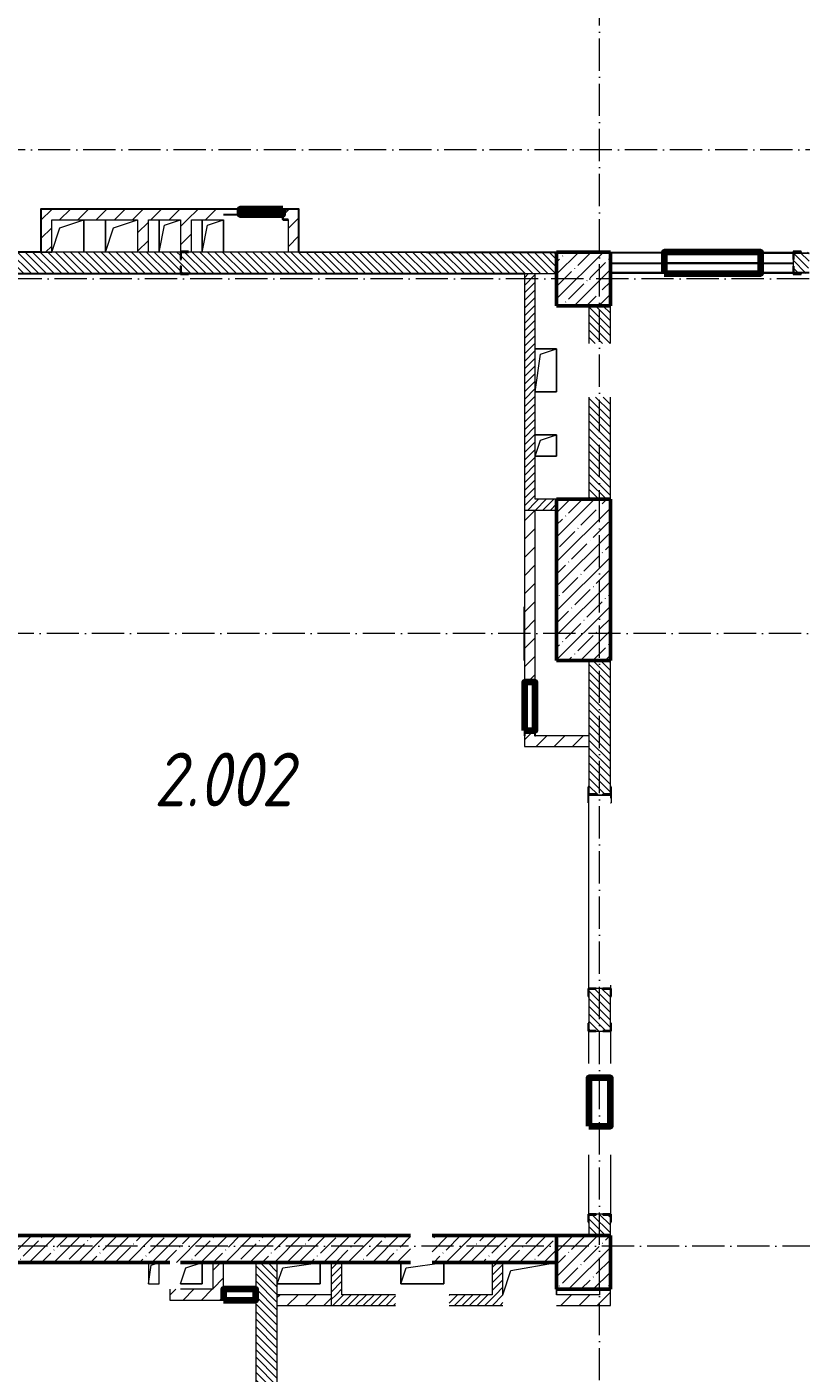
# Model space of a CAD drawing. Header units: millimetres. Extents: x -356862 to 418287, y 0 to 839748.
# Drawn here: x -15472 to -8267, y 525417 to 537942 of the extents above; entities that cross this region are included whole.
import ezdxf

# ---------------------------------------------------------------- set-up
doc = ezdxf.new("R2010")
doc.units = ezdxf.units.MM
doc.linetypes.add('50_200_ШТРИХ_1Т_ш5_п1_п1_', pattern=[700, 500, -100, 0, -100])
for name, color, linetype, lineweight in [('9.7) Заделка 956 шт', 6, 'Continuous', 158), ('A-FLOR-____-OTLN', 7, 'Continuous', 9), ('A-GENM-____-MCUT', 7, 'Continuous', 25), ('A-GENM-____-OTLN', 7, 'Continuous', 9), ('A-GENM-____-OTLN-1', 7, 'Continuous', 25), ('A-GLAZ-____-OTLN', 7, 'Continuous', 9), ('A-WALL-____-MCUT', 7, 'Continuous', 13), ('A-WALL-____-MCUT-1', 7, 'Continuous', 9), ('A-WALL-____-MCUT-2', 7, 'Continuous', 50), ('A-WALL-____-PATT-1', 7, 'Continuous', 9), ('A-WALL-FNSH-MCUT-1', 7, 'Continuous', 9), ('I-WALL-____-OTLN', 7, 'Continuous', 9), ('S-COLS-____-MCUT', 7, 'Continuous', 50), ('S-COLS-____-OTLN', 7, 'Continuous', 9), ('S-GRID-____-OTLN-1', 7, '50_200_ШТРИХ_1Т_ш5_п1_п1_', 9), ('Марки помещений', 7, 'Continuous', 9)]:
    doc.layers.add(name, color=color, linetype=linetype, lineweight=lineweight)
doc.styles.add('ISOCPEUR_I_2', font='isocpeui.ttf', dxfattribs={"width": 0.85, "height": 2.3})
pattern_1 = [(135, (-15591.663, 459015.94), (-35.35534, -35.35534), [])]
pattern_2 = [(45, (-15591.663, 459015.94), (-35.35534, 35.35534), [])]
pattern_3 = [(45, (-15591.66, 459015.94), (-84.85281, 84.85281), [])]

# ---------------------------------------------------------------- blocks, each defined once
blk = doc.blocks.new('BSC_Колонна _Прямоугольная - 500х500-V23-АР1_План отверстий 2 этажа в осях 1-64_Ю-ЯЯ')
at = {"layer": 'S-COLS-____-OTLN'}
h = blk.add_hatch(dxfattribs=at)
h.set_pattern_fill('FP_32', color=256, style=0, pattern_type=2)
h.set_pattern_definition([(45, (-5300, -67431.04), (-114.04925, 114.04925), []), (45, (-5185.95, -67431.04), (-114.04925, 114.04925), [201.613, -40.323, 3.353, -36.97])])
h.paths.add_polyline_path([(-250, -250), (250, -250), (250, 250), (-250, 250)], flags=0)
at = {"layer": 'S-COLS-____-MCUT'}
for p, q in [((250, 250), (-250, 250)), ((-250, 250), (-250, -250)), ((250, -250), (250, 250)), ((-250, -250), (250, -250))]:
    blk.add_line(p, q, dxfattribs=at)
blk = doc.blocks.new('BSC_Колонна _Прямоугольная - 500х500-V26-АР1_План отверстий 2 этажа в осях 1-64_Ю-ЯЯ')
at = {"layer": 'S-COLS-____-OTLN'}
h = blk.add_hatch(dxfattribs=at)
h.set_pattern_fill('FP_35', color=256, style=0, pattern_type=2)
h.set_pattern_definition([(45, (-5300, -76581.04), (-114.04925, 114.04925), []), (45, (-5185.95, -76581.04), (-114.04925, 114.04925), [201.613, -40.323, 3.353, -36.97])])
h.paths.add_polyline_path([(-250, -250), (250, -250), (250, 250), (-250, 250)], flags=0)
at = {"layer": 'S-COLS-____-MCUT'}
for p, q in [((250, 250), (-250, 250)), ((-250, 250), (-250, -250)), ((250, -250), (250, 250)), ((-250, -250), (250, -250))]:
    blk.add_line(p, q, dxfattribs=at)
blk = doc.blocks.new('BSC_Колонна _Прямоугольная - 500х1500-25984399-АР1_План отверстий 2 этажа в осях 1-64_Ю-ЯЯ')
at = {"layer": 'S-COLS-____-OTLN'}
h = blk.add_hatch(dxfattribs=at)
h.set_pattern_fill('FP_161', color=256, style=0, pattern_type=2)
h.set_pattern_definition([(45, (-5300, -73781.04), (-114.04925, 114.04925), []), (45, (-5185.95, -73781.04), (-114.04925, 114.04925), [201.613, -40.323, 3.353, -36.97])])
h.paths.add_polyline_path([(-250, -750), (250, -750), (250, 750), (-250, 750), (-250, -412)], flags=0)
at = {"layer": 'S-COLS-____-MCUT'}
for p, q in [((250, 750), (-250, 750)), ((-250, 750), (-250, -750)), ((250, -750), (250, 750)), ((-250, -750), (250, -750))]:
    blk.add_line(p, q, dxfattribs=at)
blk = doc.blocks.new('Фахверк_СКБ_Уголок - 200_3550-28187522-АР1_План отверстий 2 этажа в осях 1-64_Ю-ЯЯ')
at = {"layer": 'A-GENM-____-MCUT'}
for p, q in [((125, 156), (50, 156)), ((50, 156), (50, 150)), ((50, 150), (119, 150)), ((119, 150), (119, 81)), ((125, 81), (125, 156)), ((119, 81), (125, 81)), ((125, 19), (119, 19)), ((119, 19), (119, -50)), ((125, -56), (125, 19)), ((119, -50), (50, -50)), ((50, -50), (50, -56)), ((50, -56), (125, -56))]:
    blk.add_line(p, q, dxfattribs=at)
blk = doc.blocks.new('Фахверк_СКБ_Уголок - 200_3550_зеркало-28264001-АР1_План отверстий 2 этажа в осях 1-64_Ю-ЯЯ')
at = {"layer": 'A-GENM-____-MCUT'}
for p, q in [((200, 156), (125, 156)), ((125, 156), (125, 81)), ((131, 81), (131, 150)), ((131, 150), (200, 150)), ((200, 150), (200, 156)), ((125, 81), (131, 81)), ((131, 19), (125, 19)), ((125, 19), (125, -56)), ((131, -50), (131, 19)), ((125, -56), (200, -56)), ((200, -50), (131, -50)), ((200, -56), (200, -50))]:
    blk.add_line(p, q, dxfattribs=at)
blk = doc.blocks.new('Фахверк_СКБ_Уголок - 200_3960_зеркало-28268689-АР1_План отверстий 2 этажа в осях 1-64_Ю-ЯЯ')
at = {"layer": 'A-GENM-____-MCUT'}
for p, q in [((200, 156), (125, 156)), ((125, 156), (125, 81)), ((131, 81), (131, 150)), ((131, 150), (200, 150)), ((200, 150), (200, 156)), ((125, 81), (131, 81)), ((131, 19), (125, 19)), ((125, 19), (125, -56)), ((131, -50), (131, 19)), ((125, -56), (200, -56)), ((200, -50), (131, -50)), ((200, -56), (200, -50))]:
    blk.add_line(p, q, dxfattribs=at)
blk = doc.blocks.new('Фахверк_СКБ_Уголок - 200_3960-28268576-АР1_План отверстий 2 этажа в осях 1-64_Ю-ЯЯ')
at = {"layer": 'A-GENM-____-MCUT'}
for p, q in [((200, 156), (125, 156)), ((125, 156), (125, 81)), ((131, 81), (131, 150)), ((131, 150), (200, 150)), ((200, 150), (200, 156)), ((125, 81), (131, 81)), ((131, 19), (125, 19)), ((125, 19), (125, -56)), ((131, -50), (131, 19)), ((125, -56), (200, -56)), ((200, -50), (131, -50)), ((200, -56), (200, -50))]:
    blk.add_line(p, q, dxfattribs=at)
blk = doc.blocks.new('154_Стойка_СКБ_Уголок - СМ-2480_200-28346303-АР1_План отверстий 2 этажа в осях 1-64_Ю-ЯЯ')
at = {"layer": 'A-GENM-____-MCUT'}
for p, q in [((125, 156), (125, 81)), ((200, 156), (125, 156)), ((131, 81), (131, 150)), ((131, 150), (200, 150)), ((200, 150), (200, 156)), ((125, 81), (131, 81)), ((131, 19), (125, 19)), ((125, 19), (125, -56)), ((131, -50), (131, 19)), ((125, -56), (200, -56)), ((200, -50), (131, -50)), ((200, -56), (200, -50))]:
    blk.add_line(p, q, dxfattribs=at)
blk = doc.blocks.new('Стойка_Влож_Полоса боковая - Полоса-V150-АР1_План отверстий 2 этажа в осях 1-64_Ю-ЯЯ')
at = {"layer": 'A-GENM-____-OTLN'}
for p, q in [((-5, 60), (0, 60)), ((-5, -60), (-5, 60)), ((0, 31), (0, -31)), ((0, -60), (-5, -60))]:
    blk.add_line(p, q, dxfattribs=at)
blk = doc.blocks.new('Стойка_Влож_Уголок_Опорный - Уголок-28213941-АР1_План отверстий 2 этажа в осях 1-64_Ю-ЯЯ')
at = {"layer": 'A-GENM-____-OTLN'}
for p, q in [((-212, -6), (-212, 0)), ((0, 0), (0, -6)), ((-212, -75), (-212, -6)), ((-212, -6), (-206, -6)), ((-212, -75), (-206, -75)), ((-6, -6), (0, -6)), ((-6, -75), (0, -75)), ((0, -6), (0, -75))]:
    blk.add_line(p, q, dxfattribs=at)
blk = doc.blocks.new('АР_Перемычка - АР_Перемычка-28444941-АР1_План отверстий 2 этажа в осях 1-64_Ю-ЯЯ')
at = {"layer": 'A-GENM-____-OTLN'}
blk.add_line((-400, -100), (-392, -100), dxfattribs=at)
blk = doc.blocks.new('AR_Отверстие прямоугольное _в плите_ - AR_Отверстие прямоугольное _в плите_-30458127-АР1_План отверстий 2 этажа в осях 1-64_Ю-ЯЯ')
at = {"layer": 'A-GENM-____-OTLN'}
for p, q in [((100, 100), (-100, 100)), ((-100, -100), (-50, 50)), ((-50, 50), (100, 100)), ((100, -100), (100, 100)), ((-100, -100), (100, -100))]:
    blk.add_line(p, q, dxfattribs=at)
blk = doc.blocks.new('AR_Отверстие прямоугольное _в плите_ - AR_Отверстие прямоугольное _в плите_-30229368-АР1_План отверстий 2 этажа в осях 1-64_Ю-ЯЯ')
at = {"layer": 'A-GENM-____-OTLN'}
for p, q in [((100, 200), (-100, 200)), ((-100, -200), (-50, 150)), ((-50, 150), (100, 200)), ((100, -200), (100, 200)), ((-100, -200), (100, -200))]:
    blk.add_line(p, q, dxfattribs=at)
blk = doc.blocks.new('AR_Отверстие прямоугольное _в плите_ - AR_Отверстие прямоугольное _в плите_-V166-АР1_План отверстий 2 этажа в осях 1-64_Ю-ЯЯ')
at = {"layer": 'A-GENM-____-OTLN'}
for p, q in [((-50, 100), (-50, -100)), ((-50, -100), (-25, 75)), ((-25, 75), (50, 100)), ((50, -100), (50, 100)), ((-50, -100), (50, -100))]:
    blk.add_line(p, q, dxfattribs=at)
blk = doc.blocks.new('AR_Отверстие прямоугольное _в плите_ - AR_Отверстие прямоугольное _в плите_-V187-АР1_План отверстий 2 этажа в осях 1-64_Ю-ЯЯ')
at = {"layer": 'A-GENM-____-OTLN'}
for p, q in [((250, 150), (-250, 150)), ((-175, 75), (250, 150)), ((-250, -150), (-175, 75)), ((250, -150), (250, -100))]:
    blk.add_line(p, q, dxfattribs=at)
blk = doc.blocks.new('AR_Отверстие прямоугольное _в плите_ - AR_Отверстие прямоугольное _в плите_-30512088-АР1_План отверстий 2 этажа в осях 1-64_Ю-ЯЯ')
at = {"layer": 'A-GENM-____-OTLN'}
for p, q in [((-100, 150), (-100, -150)), ((-50, 100), (100, 150)), ((-100, -150), (-50, 100))]:
    blk.add_line(p, q, dxfattribs=at)
blk = doc.blocks.new('AR_Отверстие прямоугольное _в плите_ - AR_Отверстие прямоугольное _в плите_-V189-АР1_План отверстий 2 этажа в осях 1-64_Ю-ЯЯ')
at = {"layer": 'A-GENM-____-OTLN'}
for p, q in [((-100, 150), (-100, -150)), ((-50, 100), (100, 150)), ((100, -150), (100, 150)), ((-100, -150), (-50, 100))]:
    blk.add_line(p, q, dxfattribs=at)
blk = doc.blocks.new('AR_Отверстие прямоугольное _в плите_ - AR_Отверстие прямоугольное _в плите_-V190-АР1_План отверстий 2 этажа в осях 1-64_Ю-ЯЯ')
at = {"layer": 'A-GENM-____-OTLN'}
for p, q in [((-150, 150), (-150, -150)), ((-75, 75), (150, 150)), ((-150, -150), (-75, 75))]:
    blk.add_line(p, q, dxfattribs=at)
blk = doc.blocks.new('AR_Отверстие прямоугольное _в плите_ - AR_Отверстие прямоугольное _в плите_-V191-АР1_План отверстий 2 этажа в осях 1-64_Ю-ЯЯ')
at = {"layer": 'A-GENM-____-OTLN'}
for p, q in [((-75, 75), (150, 150)), ((150, -150), (150, 150)), ((-150, -150), (-75, 75))]:
    blk.add_line(p, q, dxfattribs=at)
blk = doc.blocks.new('AR_Отверстие прямоугольное _в плите_ - AR_Отверстие прямоугольное _в плите_-V192-АР1_План отверстий 2 этажа в осях 1-64_Ю-ЯЯ')
at = {"layer": 'A-GENM-____-OTLN'}
for p, q in [((-100, -100), (-50, 50)), ((-50, 50), (100, 100)), ((100, -100), (100, 100)), ((-100, -100), (100, -100))]:
    blk.add_line(p, q, dxfattribs=at)
blk = doc.blocks.new('AR_Отверстие прямоугольное _в плите_ - AR_Отверстие прямоугольное _в плите_-30459223-АР1_План отверстий 2 этажа в осях 1-64_Ю-ЯЯ')
at = {"layer": 'A-GENM-____-OTLN'}
for p, q in [((-200, -100), (-150, 50)), ((-150, 50), (200, 100)), ((200, -100), (200, 100)), ((-200, -100), (200, -100))]:
    blk.add_line(p, q, dxfattribs=at)
blk = doc.blocks.new('AR_Отверстие прямоугольное _в плите_ - AR_Отверстие прямоугольное _в плите_-V202-АР1_План отверстий 2 этажа в осях 1-64_Ю-ЯЯ')
at = {"layer": 'A-GENM-____-OTLN'}
for p, q in [((-200, 100), (-200, -100)), ((-200, -100), (-150, 50)), ((-150, 50), (200, 100)), ((200, -100), (200, 100)), ((-200, -100), (200, -100))]:
    blk.add_line(p, q, dxfattribs=at)
blk = doc.blocks.new('154_Фахверк_СКБ_Швеллер - Тип_100_3960_зеркало-36793856-АР1_План отверстий 2 этажа в осях 1-64_Ю-ЯЯ')
at = {"layer": 'A-GENM-____-MCUT'}
for p, q in [((175, 50), (125, 50)), ((125, 50), (125, -50)), ((128, 47), (175, 47)), ((128, -47), (128, 47)), ((175, 47), (175, 50)), ((125, -50), (175, -50)), ((175, -47), (128, -47)), ((175, -50), (175, -47))]:
    blk.add_line(p, q, dxfattribs=at)
blk = doc.blocks.new('2этаж')
at = {"layer": 'S-GRID-____-OTLN-1', "color": 251, "ltscale": 0.6, "true_color": 0x636466}
for p, q in [((-10141.7, 511907.5), (-10141.7, 549908.8)), ((31562.9, 536797), (-20260.4, 536797)), ((17013.3, 535597), (-20260.4, 535597)), ((8958.3, 532297), (-20260.4, 532297)), ((88482.7, 526597), (-20260.4, 526597))]:
    blk.add_line(p, q, dxfattribs=at)

msp = doc.modelspace()

# ---------------------------------------------------------------- hatches: boundary and pattern name
at = {"layer": 'A-WALL-____-PATT-1'}
h = msp.add_hatch(dxfattribs=at)
h.set_pattern_fill('FP_4', color=256, style=0, pattern_type=2)
h.set_pattern_definition(pattern_3)
h.paths.add_polyline_path([(-15241.6634, 535846.983), (-15241.6634, 536246.983), (-15341.6634, 536246.983), (-15341.6634, 535846.983)], flags=0)
h = msp.add_hatch(dxfattribs=at)
h.set_pattern_fill('FP_4', color=256, style=0, pattern_type=2)
h.set_pattern_definition(pattern_3)
h.paths.add_polyline_path([(-13941.6634, 536146.983), (-13641.6634, 536146.983), (-13641.6634, 536246.983), (-15241.6634, 536246.983), (-15241.6634, 536146.983), (-14041.6634, 536146.983)], flags=0)
h.paths.add_polyline_path([(-13088.6634, 536149.983), (-13041.6634, 536149.983), (-13041.6634, 536243.983), (-13088.6634, 536243.983), (-13088.6634, 536241.7607)], flags=0)
h = msp.add_hatch(dxfattribs=at)
h.set_pattern_fill('FP_4', color=256, style=0, pattern_type=2)
h.set_pattern_definition(pattern_3)
h.paths.add_polyline_path([(-13041.6634, 535846.983), (-12941.6634, 535846.983), (-12941.6634, 536246.983), (-13041.6634, 536246.983), (-13041.6634, 536146.983)], flags=0)
h = msp.add_hatch(dxfattribs=at)
h.set_pattern_fill('FP_4', color=256, style=0, pattern_type=2)
h.set_pattern_definition(pattern_3)
h.paths.add_polyline_path([(-14341.6634, 535846.983), (-14341.6634, 536146.983), (-14441.6634, 536146.983), (-14441.6634, 535846.983)], flags=0)
h = msp.add_hatch(dxfattribs=at)
h.set_pattern_fill('FP_4', color=256, style=0, pattern_type=2)
h.set_pattern_definition(pattern_3)
h.paths.add_polyline_path([(-13966.6634, 535846.983), (-13941.6634, 535846.983), (-13941.6634, 536146.983), (-14041.6634, 536146.983), (-14041.6634, 535852.983), (-13966.6634, 535852.983)], flags=0)
h = msp.add_hatch(dxfattribs=at)
h.set_pattern_fill('FP_6', color=256, style=0, pattern_type=2)
h.set_pattern_definition(pattern_1)
h.paths.add_polyline_path([(-10541.6634, 535646.983), (-10541.6634, 535846.983), (-14035.6634, 535846.983), (-14035.6634, 535777.983), (-14041.6634, 535777.983), (-14041.6634, 535846.983), (-17541.6634, 535846.983), (-17541.6634, 535646.983), (-14041.6634, 535646.983), (-14041.6634, 535715.983), (-14035.6634, 535715.983), (-14035.6634, 535646.983), (-12071.8431, 535646.983)], flags=0)
h = msp.add_hatch(dxfattribs=at)
h.set_pattern_fill('FP_6', color=256, style=0, pattern_type=2)
h.set_pattern_definition(pattern_1)
h.paths.add_polyline_path([(-8197.6634, 535646.983), (-8197.6634, 535721.983), (-8191.6634, 535721.983), (-8191.6634, 535846.983), (-8335.6634, 535846.983), (-8335.6634, 535777.983), (-8341.6634, 535777.983), (-8341.6634, 535715.983), (-8335.6634, 535715.983), (-8335.6634, 535646.983), (-8266.6634, 535646.983)], flags=0)
h = msp.add_hatch(dxfattribs=at)
h.set_pattern_fill('FP_5', color=256, style=0, pattern_type=2)
h.set_pattern_definition(pattern_2)
h.paths.add_polyline_path([(-10741.6634, 533446.983), (-10741.6634, 535646.983), (-10841.6634, 535646.983), (-10841.6634, 533446.983)], flags=0)
h = msp.add_hatch(dxfattribs=at)
h.set_pattern_fill('FP_6', color=256, style=0, pattern_type=2)
h.set_pattern_definition(pattern_1)
h.paths.add_polyline_path([(-10241.6634, 533546.983), (-10041.6634, 533546.983), (-10041.6634, 534496.983), (-10241.6634, 534496.983)], flags=0)
h.paths.add_polyline_path([(-10241.6634, 534996.983), (-10041.6634, 534996.983), (-10041.6634, 535346.983), (-10241.6634, 535346.983)], flags=0)
h = msp.add_hatch(dxfattribs=at)
h.set_pattern_fill('FP_5', color=256, style=0, pattern_type=2)
h.set_pattern_definition(pattern_2)
h.paths.add_polyline_path([(-10541.6634, 533446.983), (-10541.6634, 533546.983), (-10741.6634, 533546.983), (-10741.6634, 533446.983)], flags=0)
h = msp.add_hatch(dxfattribs=at)
h.set_pattern_fill('FP_4', color=256, style=0, pattern_type=2)
h.set_pattern_definition(pattern_3)
h.paths.add_polyline_path([(-10744.6634, 531346.983), (-10744.6634, 531393.983), (-10838.6634, 531393.983), (-10838.6634, 531346.983), (-10791.6634, 531346.983)], flags=0)
h.paths.add_polyline_path([(-10741.6634, 531846.983), (-10741.6634, 533446.983), (-10841.6634, 533446.983), (-10841.6634, 531846.983)], flags=0)
h = msp.add_hatch(dxfattribs=at)
h.set_pattern_fill('FP_6', color=256, style=0, pattern_type=2)
h.set_pattern_definition(pattern_1)
h.paths.add_polyline_path([(-10041.6634, 526696.983), (-10041.6634, 526890.983), (-10110.6634, 526890.983), (-10110.6634, 526896.983), (-10172.6634, 526896.983), (-10172.6634, 526890.983), (-10241.6634, 526890.983), (-10241.6634, 526696.983), (-10047.6634, 526696.983)], flags=0)
h.paths.add_polyline_path([(-10172.6634, 528596.983), (-10110.6634, 528596.983), (-10110.6634, 528602.983), (-10041.6634, 528602.983), (-10041.6634, 528990.983), (-10110.6634, 528990.983), (-10110.6634, 528996.983), (-10172.6634, 528996.983), (-10172.6634, 528990.983), (-10241.6634, 528990.983), (-10241.6634, 528602.983), (-10172.6634, 528602.983)], flags=0)
h.paths.add_polyline_path([(-10110.6634, 530796.983), (-10110.6634, 530802.983), (-10041.6634, 530802.983), (-10041.6634, 532046.983), (-10241.6634, 532046.983), (-10241.6634, 530802.983), (-10172.6634, 530802.983), (-10172.6634, 530796.983)], flags=0)
h = msp.add_hatch(dxfattribs=at)
h.set_pattern_fill('FP_4', color=256, style=0, pattern_type=2)
h.set_pattern_definition(pattern_3)
h.paths.add_polyline_path([(-10741.6634, 531246.983), (-10241.6634, 531246.983), (-10241.6634, 531346.983), (-10841.6634, 531346.983), (-10841.6634, 531246.983), (-10744.6634, 531246.983)], flags=0)
h = msp.add_hatch(dxfattribs=at)
h.set_pattern_fill('FP_13', color=256, style=0, pattern_type=2)
h.set_pattern_definition([(45, (-15591.66, 459015.94), (-114.04925, 114.04925), []), (45, (-15477.61, 459015.94), (-114.04925, 114.04925), [201.612, -40.322, 3.353, -36.97])])
h.paths.add_polyline_path([(-10541.6634, 526446.983), (-10541.6634, 526696.983), (-11701.6634, 526696.983), (-11701.6634, 526446.983)], flags=0)
h.paths.add_polyline_path([(-11901.6634, 526446.983), (-11901.6634, 526696.983), (-17541.6634, 526696.983), (-17541.6634, 526446.983), (-12071.8431, 526446.983)], flags=0)
h = msp.add_hatch(dxfattribs=at)
h.set_pattern_fill('FP_4', color=256, style=0, pattern_type=2)
h.set_pattern_definition(pattern_3)
h.paths.add_polyline_path([(-13641.6634, 526196.983), (-13641.6634, 526446.983), (-13741.6634, 526446.983), (-13741.6634, 526196.983)], flags=0)
h = msp.add_hatch(dxfattribs=at)
h.set_pattern_fill('FP_6', color=256, style=0, pattern_type=2)
h.set_pattern_definition(pattern_1)
h.paths.add_polyline_path([(-13141.6634, 521046.983), (-13141.6634, 523490.983), (-13210.6634, 523490.983), (-13210.6634, 523496.983), (-13272.6634, 523496.983), (-13272.6634, 523490.983), (-13341.6634, 523490.983), (-13341.6634, 521046.983)], flags=0)
h.paths.add_polyline_path([(-13210.6634, 524646.983), (-13210.6634, 524652.983), (-13141.6634, 524652.983), (-13141.6634, 526446.983), (-13341.6634, 526446.983), (-13341.6634, 524652.983), (-13272.6634, 524652.983), (-13272.6634, 524646.983)], flags=0)
h = msp.add_hatch(dxfattribs=at)
h.set_pattern_fill('FP_5', color=256, style=0, pattern_type=2)
h.set_pattern_definition(pattern_2)
h.paths.add_polyline_path([(-12541.6634, 526146.983), (-12541.6634, 526446.983), (-12641.6634, 526446.983), (-12641.6634, 526146.983)], flags=0)
h = msp.add_hatch(dxfattribs=at)
h.set_pattern_fill('FP_5', color=256, style=0, pattern_type=2)
h.set_pattern_definition(pattern_2)
h.paths.add_polyline_path([(-11041.6634, 526146.983), (-11041.6634, 526446.983), (-11141.6634, 526446.983), (-11141.6634, 526146.983)], flags=0)
h = msp.add_hatch(dxfattribs=at)
h.set_pattern_fill('FP_4', color=256, style=0, pattern_type=2)
h.set_pattern_definition(pattern_3)
h.paths.add_polyline_path([(-14041.6634, 526096.983), (-14041.6634, 526196.983), (-14141.6634, 526196.983), (-14141.6634, 526096.983)], flags=0)
h = msp.add_hatch(dxfattribs=at)
h.set_pattern_fill('FP_4', color=256, style=0, pattern_type=2)
h.set_pattern_definition(pattern_3)
h.paths.add_polyline_path([(-13641.6634, 526096.983), (-13641.6634, 526196.983), (-14041.6634, 526196.983), (-14041.6634, 526096.983), (-13839.3438, 526096.983)], flags=0)
h = msp.add_hatch(dxfattribs=at)
h.set_pattern_fill('FP_4', color=256, style=0, pattern_type=2)
h.set_pattern_definition(pattern_3)
h.paths.add_polyline_path([(-12641.6634, 526046.983), (-12641.6634, 526146.983), (-13141.6634, 526146.983), (-13141.6634, 526046.983)], flags=0)
h = msp.add_hatch(dxfattribs=at)
h.set_pattern_fill('FP_5', color=256, style=0, pattern_type=2)
h.set_pattern_definition(pattern_2)
h.paths.add_polyline_path([(-12071.8431, 526046.983), (-12041.6634, 526046.983), (-12041.6634, 526146.983), (-12641.6634, 526146.983), (-12641.6634, 526046.983)], flags=0)
h.paths.add_polyline_path([(-11541.6634, 526046.983), (-11041.6634, 526046.983), (-11041.6634, 526146.983), (-11541.6634, 526146.983), (-11541.6634, 526080.3163)], flags=0)
h = msp.add_hatch(dxfattribs=at)
h.set_pattern_fill('FP_4', color=256, style=0, pattern_type=2)
h.set_pattern_definition(pattern_3)
h.paths.add_polyline_path([(-10541.6634, 526046.983), (-10141.6634, 526046.983), (-10141.6634, 526146.983), (-10541.6634, 526146.983)], flags=0)
h = msp.add_hatch(dxfattribs=at)
h.set_pattern_fill('FP_4', color=256, style=0, pattern_type=2)
h.set_pattern_definition(pattern_3)
h.paths.add_polyline_path([(-10041.6634, 526046.983), (-10041.6634, 526196.983), (-10141.6634, 526196.983), (-10141.6634, 526046.983)], flags=0)

# ---------------------------------------------------------------- linework, layer by layer
for points in [[(-8191.6634, 535834.483), (-12941.6634, 535846.983), (-12941.6634, 536246.983), (-15341.6634, 536246.983), (-15341.6634, 535846.983), (-17541.6634, 535846.983)], [(-13641.6634, 536196.983), (-13088.6634, 536196.983)], [(-10541.6634, 535846.983), (-10041.6634, 535846.983)], [(-10041.6634, 535742.3035), (-8335.6634, 535742.3035)], [(-9541.6634, 535746.983), (-8641.6634, 535746.983)], [(-17541.6634, 535646.983), (-10841.6634, 535646.983)], [(-8191.6634, 535652.983), (-10041.6634, 535652.983)], [(-10841.6634, 532046.983), (-10841.6634, 532546.983)]]:
    msp.add_lwpolyline(points)
at = {"layer": '9.7) Заделка 956 шт'}
for points in [[(-13091.6634, 536246.983), (-13490.1303, 536246.983), (-13490.1303, 536196.983), (-13091.6634, 536196.983)], [(-9541.6634, 535646.983), (-8641.6634, 535646.983), (-8641.6634, 535846.983), (-9541.6634, 535846.983)], [(-10841.6634, 531396.983), (-10741.6634, 531396.983), (-10741.6634, 531846.983), (-10841.6634, 531846.983)], [(-10241.8888, 527715.5745), (-10041.6634, 527715.5745), (-10041.6634, 528165.5745), (-10241.8888, 528165.5745)], [(-13641.6634, 526096.983), (-13341.6634, 526096.983), (-13341.6634, 526196.983), (-13641.6634, 526196.983)]]:
    msp.add_lwpolyline(points, close=True, dxfattribs=at)
at = {"layer": 'A-FLOR-____-OTLN'}
for p, q in [((-14941.6634, 536146.983), (-14941.6634, 535846.983)), ((-14741.6634, 535846.983), (-14741.6634, 536146.983)), ((-14241.6634, 535846.983), (-14241.6634, 536146.983)), ((-13841.6634, 535846.983), (-13841.6634, 536146.983)), ((-13641.6634, 536146.983), (-13641.6634, 535846.983)), ((-10741.6634, 534946.983), (-10541.6634, 534946.983)), ((-10541.6634, 534946.983), (-10541.6634, 534546.983)), ((-10541.6634, 534546.983), (-10741.6634, 534546.983)), ((-10741.6634, 534146.983), (-10541.6634, 534146.983)), ((-10541.6634, 534146.983), (-10541.6634, 533946.983)), ((-10541.6634, 533946.983), (-10741.6634, 533946.983)), ((-13841.6634, 526446.983), (-13841.6634, 526246.983)), ((-12741.6634, 526446.983), (-12741.6634, 526246.983)), ((-11991.6634, 526246.983), (-11991.6634, 526446.983)), ((-11591.6634, 526446.983), (-11591.6634, 526246.983)), ((-11041.6634, 526446.6355), (-10541.6634, 526446.6355)), ((-13841.6634, 526246.983), (-14041.6634, 526246.983)), ((-12741.6634, 526246.983), (-13141.6634, 526246.983)), ((-11591.6634, 526246.983), (-11991.6634, 526246.983)), ((-10541.6634, 526196.983), (-10541.6634, 526146.983))]:
    msp.add_line(p, q, dxfattribs=at)
at = {"layer": 'A-GLAZ-____-OTLN'}
msp.add_lwpolyline([(-13091.6634, 536246.983), (-13490.1303, 536246.983), (-13490.1303, 536196.983), (-13091.6634, 536196.983)], close=True, dxfattribs=at)
at = {"layer": 'A-WALL-____-MCUT'}
for p, q in [((-14041.6634, 535846.983), (-17541.6634, 535846.983)), ((-10541.6634, 535846.983), (-13966.6634, 535846.983)), ((-8341.6634, 535777.983), (-8341.6634, 535715.983)), ((-17541.6634, 535646.983), (-14041.6634, 535646.983)), ((-13966.6634, 535646.983), (-10541.6634, 535646.983)), ((-10241.6634, 535346.983), (-10241.6634, 534996.983)), ((-10041.6634, 534996.983), (-10041.6634, 535346.983)), ((-10241.6634, 534496.983), (-10241.6634, 533546.983)), ((-10041.6634, 533546.983), (-10041.6634, 534496.983)), ((-10241.6634, 532046.983), (-10241.6634, 530871.983)), ((-10041.6634, 530871.983), (-10041.6634, 532046.983)), ((-10241.6634, 528921.983), (-10241.6634, 528671.983)), ((-10110.6634, 528996.983), (-10172.6634, 528996.983)), ((-10041.6634, 528671.983), (-10041.6634, 528921.983)), ((-10172.6634, 528596.983), (-10110.6634, 528596.983)), ((-10110.6634, 526896.983), (-10172.6634, 526896.983)), ((-10241.6634, 526821.983), (-10241.6634, 526696.983)), ((-10041.6634, 526696.983), (-10041.6634, 526821.983)), ((-13341.6634, 526446.983), (-13341.6634, 526196.983)), ((-13141.6634, 524721.983), (-13141.6634, 526446.983)), ((-13341.6634, 526096.983), (-13341.6634, 524721.983))]:
    msp.add_line(p, q, dxfattribs=at)
at = {"layer": 'A-WALL-____-MCUT-1'}
msp.add_line((-10841.6634, 533446.983), (-10741.6634, 533446.983), dxfattribs=at)
at = {"layer": 'A-WALL-____-MCUT-2'}
for p, q in [((-11901.6634, 526696.983), (-17541.6634, 526696.983)), ((-10541.6634, 526696.983), (-11701.6634, 526696.983)), ((-17541.6634, 526446.983), (-14141.6634, 526446.983)), ((-14041.6634, 526446.983), (-11901.6634, 526446.983)), ((-11701.6634, 526446.983), (-10541.6634, 526446.983))]:
    msp.add_line(p, q, dxfattribs=at)
at = {"layer": 'A-WALL-FNSH-MCUT-1'}
for p, q in [((-15341.6634, 536246.983), (-15341.6634, 535846.983)), ((-13641.6634, 536246.983), (-15341.6634, 536246.983)), ((-12941.6634, 536246.983), (-13041.6634, 536246.983)), ((-12941.6634, 535846.983), (-12941.6634, 536246.983)), ((-15241.6634, 535846.983), (-15241.6634, 536146.983)), ((-15241.6634, 536146.983), (-14441.6634, 536146.983)), ((-14441.6634, 536146.983), (-14441.6634, 535846.983)), ((-14341.6634, 536146.983), (-14041.6634, 536146.983)), ((-14341.6634, 535846.983), (-14341.6634, 536146.983)), ((-14041.6634, 536146.983), (-14041.6634, 535852.983)), ((-13941.6634, 536146.983), (-13641.6634, 536146.983)), ((-13941.6634, 535846.983), (-13941.6634, 536146.983)), ((-13041.6634, 536146.983), (-13041.6634, 535846.983)), ((-15341.6634, 535846.983), (-15241.6634, 535846.983)), ((-10841.6634, 535646.983), (-10841.6634, 531846.983)), ((-10741.6634, 533546.983), (-10741.6634, 535646.983)), ((-10541.6634, 533546.983), (-10741.6634, 533546.983)), ((-10741.6634, 533446.983), (-10541.6634, 533446.983)), ((-10741.6634, 531846.983), (-10741.6634, 533446.983)), ((-10841.6634, 531346.983), (-10841.6634, 531246.983)), ((-10241.6634, 531346.983), (-10741.6634, 531346.983)), ((-10841.6634, 531246.983), (-10241.6634, 531246.983)), ((-13741.6634, 526446.983), (-13741.6634, 526196.983)), ((-13641.6634, 526196.983), (-13641.6634, 526446.983)), ((-12641.6634, 526446.983), (-12641.6634, 526046.983)), ((-12541.6634, 526146.983), (-12541.6634, 526446.983)), ((-11141.6634, 526446.983), (-11141.6634, 526146.983)), ((-11041.6634, 526146.983), (-11041.6634, 526446.983)), ((-14141.6634, 526196.983), (-14141.6634, 526096.983)), ((-13741.6634, 526196.983), (-14041.6634, 526196.983)), ((-12641.6634, 526146.983), (-13141.6634, 526146.983)), ((-12041.6634, 526146.983), (-12541.6634, 526146.983)), ((-11141.6634, 526146.983), (-11541.6634, 526146.983)), ((-10141.6634, 526146.983), (-10541.6634, 526146.983)), ((-10141.6634, 526196.983), (-10141.6634, 526146.983)), ((-10041.6634, 526046.983), (-10041.6634, 526196.983)), ((-14141.6634, 526096.983), (-13641.6634, 526096.983)), ((-13141.6634, 526046.983), (-12041.6634, 526046.983)), ((-11541.6634, 526046.983), (-11041.6634, 526046.983)), ((-10541.6634, 526046.983), (-10041.6634, 526046.983))]:
    msp.add_line(p, q, dxfattribs=at)
at = {"layer": 'I-WALL-____-OTLN'}
for p, q in [((-10041.6634, 535846.983), (-9541.6634, 535846.983)), ((-8641.6634, 535846.983), (-8341.6634, 535846.983)), ((-9541.6634, 535646.983), (-10041.6634, 535646.983)), ((-8341.6634, 535646.983), (-8641.6634, 535646.983)), ((-10241.6634, 528996.983), (-10241.6634, 530796.983)), ((-10041.6634, 530796.983), (-10041.6634, 530766.983)), ((-10041.6634, 529026.983), (-10041.6634, 528996.983)), ((-10241.6634, 528296.983), (-10241.6634, 528596.983)), ((-10041.6634, 528596.983), (-10041.6634, 528296.983)), ((-10241.6634, 526896.983), (-10241.6634, 527446.983)), ((-10041.6634, 527446.983), (-10041.6634, 526896.983))]:
    msp.add_line(p, q, dxfattribs=at)
at = {"layer": 'S-GRID-____-OTLN-1', "color": 251, "ltscale": 0.6, "true_color": 0x636466}
for p, q in [((-10141.6634, 511907.5288), (-10141.6634, 549908.7924)), ((-10141.6634, 511907.5288), (-10141.6634, 549908.7924)), ((31562.9344, 536796.983), (-20260.4336, 536796.983)), ((31562.9344, 536796.983), (-20260.4336, 536796.983)), ((17013.3366, 535596.983), (-20260.4336, 535596.983)), ((17013.3366, 535596.983), (-20260.4336, 535596.983)), ((8958.3366, 532296.983), (-20260.4336, 532296.983)), ((8958.3366, 532296.983), (-20260.4336, 532296.983)), ((88482.7432, 526596.983), (-20260.4336, 526596.983)), ((88482.7432, 526596.983), (-20260.4336, 526596.983))]:
    msp.add_line(p, q, dxfattribs=at)

# ---------------------------------------------------------------- block references
at = {"color": 18, "true_color": 0x000000}
msp.add_blockref('2этаж', (0, 0), dxfattribs=at)
at = {"layer": 'A-GENM-____-OTLN'}
for name, p in [('AR_Отверстие прямоугольное _в плите_ - AR_Отверстие прямоугольное _в плите_-V191-АР1_План отверстий 2 этажа в осях 1-64_Ю-ЯЯ', (-15091.6634, 535996.983)), ('AR_Отверстие прямоугольное _в плите_ - AR_Отверстие прямоугольное _в плите_-V190-АР1_План отверстий 2 этажа в осях 1-64_Ю-ЯЯ', (-14591.6634, 535996.983)), ('AR_Отверстие прямоугольное _в плите_ - AR_Отверстие прямоугольное _в плите_-30512088-АР1_План отверстий 2 этажа в осях 1-64_Ю-ЯЯ', (-14141.6634, 535996.983)), ('AR_Отверстие прямоугольное _в плите_ - AR_Отверстие прямоугольное _в плите_-V189-АР1_План отверстий 2 этажа в осях 1-64_Ю-ЯЯ', (-13741.6634, 535996.983)), ('AR_Отверстие прямоугольное _в плите_ - AR_Отверстие прямоугольное _в плите_-30229368-АР1_План отверстий 2 этажа в осях 1-64_Ю-ЯЯ', (-10641.6634, 534746.983)), ('AR_Отверстие прямоугольное _в плите_ - AR_Отверстие прямоугольное _в плите_-30458127-АР1_План отверстий 2 этажа в осях 1-64_Ю-ЯЯ', (-10641.6634, 534046.983)), ('Стойка_Влож_Уголок_Опорный - Уголок-28213941-АР1_План отверстий 2 этажа в осях 1-64_Ю-ЯЯ', (-10035.6634, 530796.983)), ('AR_Отверстие прямоугольное _в плите_ - AR_Отверстие прямоугольное _в плите_-V166-АР1_План отверстий 2 этажа в осях 1-64_Ю-ЯЯ', (-14290.5781, 526346.983)), ('AR_Отверстие прямоугольное _в плите_ - AR_Отверстие прямоугольное _в плите_-V192-АР1_План отверстий 2 этажа в осях 1-64_Ю-ЯЯ', (-13941.6634, 526346.983)), ('AR_Отверстие прямоугольное _в плите_ - AR_Отверстие прямоугольное _в плите_-30459223-АР1_План отверстий 2 этажа в осях 1-64_Ю-ЯЯ', (-12941.6634, 526346.983)), ('AR_Отверстие прямоугольное _в плите_ - AR_Отверстие прямоугольное _в плите_-V202-АР1_План отверстий 2 этажа в осях 1-64_Ю-ЯЯ', (-11791.6634, 526346.983)), ('AR_Отверстие прямоугольное _в плите_ - AR_Отверстие прямоугольное _в плите_-V187-АР1_План отверстий 2 этажа в осях 1-64_Ю-ЯЯ', (-10791.6634, 526296.6355))]:
    msp.add_blockref(name, p, dxfattribs=at)
for name, rotation in [('АР_Перемычка - АР_Перемычка-28444941-АР1_План отверстий 2 этажа в осях 1-64_Ю-ЯЯ', 269.9999999999999), ('Стойка_Влож_Полоса боковая - Полоса-V150-АР1_План отверстий 2 этажа в осях 1-64_Ю-ЯЯ', 89.99999999999993)]:
    msp.add_blockref(name, (-10141.6634, 530796.983), dxfattribs=dict(at, rotation=rotation))
at = {"layer": 'A-GENM-____-OTLN-1'}
for name, p in [('154_Фахверк_СКБ_Швеллер - Тип_100_3960_зеркало-36793856-АР1_План отверстий 2 этажа в осях 1-64_Ю-ЯЯ', (-13216.6634, 536196.983)), ('Фахверк_СКБ_Уголок - 200_3550_зеркало-28264001-АР1_План отверстий 2 этажа в осях 1-64_Ю-ЯЯ', (-8466.6634, 535696.983))]:
    msp.add_blockref(name, p, dxfattribs=at)
for name, p, rotation in [('Фахверк_СКБ_Уголок - 200_3550-28187522-АР1_План отверстий 2 этажа в осях 1-64_Ю-ЯЯ', (-13916.6634, 535796.983), 180), ('154_Фахверк_СКБ_Швеллер - Тип_100_3960_зеркало-36793856-АР1_План отверстий 2 этажа в осях 1-64_Ю-ЯЯ', (-10791.6634, 531521.983), 269.9999999999999), ('154_Стойка_СКБ_Уголок - СМ-2480_200-28346303-АР1_План отверстий 2 этажа в осях 1-64_Ю-ЯЯ', (-10091.6634, 530671.983), 89.99999999999991), ('Фахверк_СКБ_Уголок - 200_3960_зеркало-28268689-АР1_План отверстий 2 этажа в осях 1-64_Ю-ЯЯ', (-10191.6634, 529121.983), 269.9999999999999), ('Фахверк_СКБ_Уголок - 200_3960-28268576-АР1_План отверстий 2 этажа в осях 1-64_Ю-ЯЯ', (-10091.6634, 528471.983), 89.99999999999991), ('Фахверк_СКБ_Уголок - 200_3960_зеркало-28268689-АР1_План отверстий 2 этажа в осях 1-64_Ю-ЯЯ', (-10191.6634, 527021.983), 269.9999999999999)]:
    msp.add_blockref(name, p, dxfattribs=dict(at, rotation=rotation))
at = {"layer": 'S-COLS-____-OTLN'}
for name, p in [('BSC_Колонна _Прямоугольная - 500х500-V26-АР1_План отверстий 2 этажа в осях 1-64_Ю-ЯЯ', (-10291.6634, 535596.983)), ('BSC_Колонна _Прямоугольная - 500х1500-25984399-АР1_План отверстий 2 этажа в осях 1-64_Ю-ЯЯ', (-10291.6634, 532796.983)), ('BSC_Колонна _Прямоугольная - 500х500-V23-АР1_План отверстий 2 этажа в осях 1-64_Ю-ЯЯ', (-10291.6634, 526446.983))]:
    msp.add_blockref(name, p, dxfattribs=at)

# ---------------------------------------------------------------- texts
at = {"layer": 'Марки помещений', "insert": (-14289.5616, 531190.2378), "char_height": 500, "width": 785.65375, "attachment_point": 1, "style": 'ISOCPEUR_I_2'}
msp.add_mtext('2.002', dxfattribs=at)

doc.saveas('drawing.dxf')
